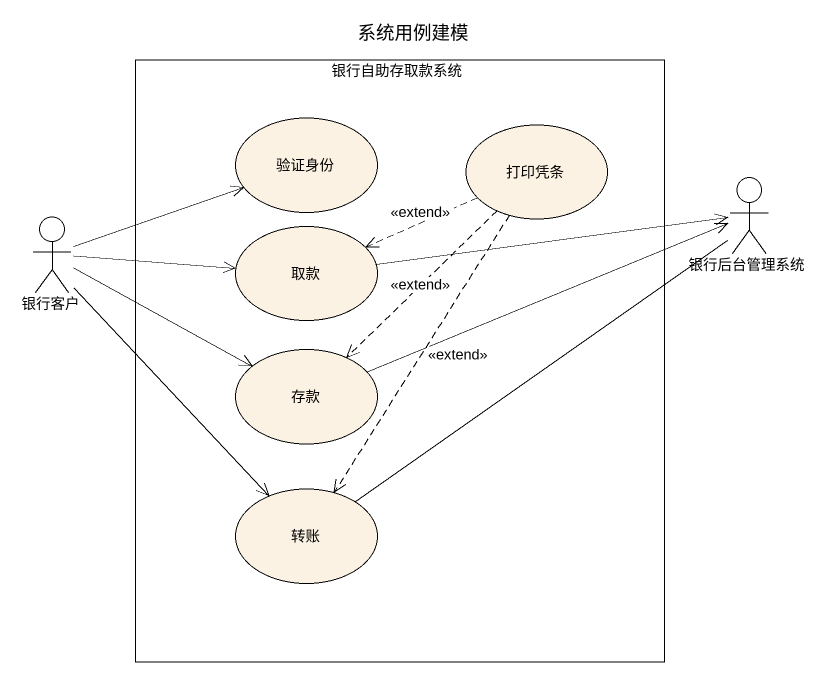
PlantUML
@startuml
title 系统用例建模
rectangle 银行自助存取款系统 {
  usecase 验证身份
  usecase 打印凭条
  usecase 取款
  usecase 存款
  usecase 转账
}
actor 银行客户
actor 银行后台管理系统
打印凭条 .left.> 取款 : <<extend>>
打印凭条 ..> 存款 : <<extend>>
打印凭条 ..> 转账 : <<extend>>
银行客户 -right-> 验证身份
银行客户 -right-> 取款
银行客户 -right-> 存款
银行客户 --> 转账
取款 -right-> 银行后台管理系统
存款 -right-> 银行后台管理系统
转账 -up- 银行后台管理系统
@enduml
